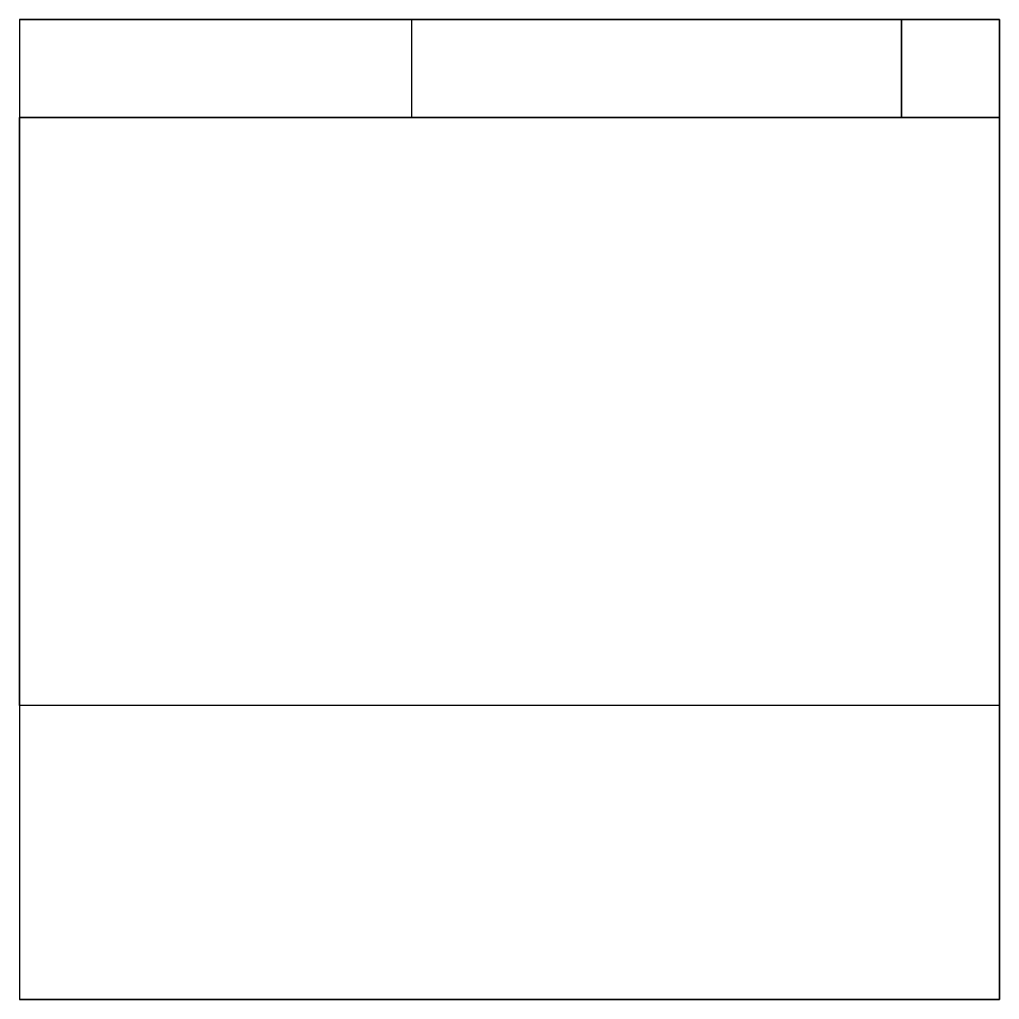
# Model space of a CAD drawing. Extents: x 0 to 10, y 0 to 10.
import ezdxf

# ---------------------------------------------------------------- set-up
doc = ezdxf.new("R2010")
doc.units = 0
doc.layers.get('0').update_dxf_attribs({"linetype": 'CONTINUOUS'})

# ---------------------------------------------------------------- blocks, each defined once
blk = doc.blocks.new('*U7')
at = {"color": 7}
for p, q in [((0, 10, 10), (10, 10, 10)), ((0, 10), (0, 10, 10)), ((0, 10, 10), (0, 9, 10)), ((0, 10), (0, 0)), ((10, 10), (0, 10)), ((4, 10, 9), (9, 10, 9)), ((4, 10, 6), (4, 10, 9)), ((4, 10, 9), (4, 9, 9)), ((4, 10, 6), (4, 9, 6)), ((9, 10, 6), (4, 10, 6)), ((9, 10, 9), (9, 10, 6)), ((9, 10, 9), (9, 9, 9)), ((9, 9, 6), (9, 10, 6)), ((10, 10), (10, 10, 10)), ((10, 10, 10), (10, 9, 10)), ((10, 0), (10, 10)), ((0, 9, 3), (0, 9, 10)), ((0, 9, 10), (10, 9, 10)), ((0, 3, 3), (0, 9, 3)), ((10, 9, 3), (0, 9, 3)), ((9, 9, 9), (4, 9, 9)), ((4, 9, 9), (4, 9, 6)), ((4, 9, 6), (9, 9, 6)), ((9, 9, 6), (9, 9, 9)), ((10, 9, 10), (10, 9, 3)), ((10, 9, 3), (10, 3, 3)), ((0, 3, 10), (0, 0, 10)), ((10, 3, 3), (0, 3, 3)), ((0, 3, 10), (0, 3, 3)), ((10, 3, 10), (0, 3, 10)), ((10, 3, 10), (10, 0, 10)), ((10, 3, 3), (10, 3, 10)), ((10, 0), (0, 0)), ((0, 0), (0, 0, 10)), ((0, 0, 10), (10, 0, 10)), ((10, 0, 10), (10, 0))]:
    blk.add_line(p, q, dxfattribs=at)

msp = doc.modelspace()

# ---------------------------------------------------------------- block references
msp.add_blockref('*U7', (0, 0))

doc.saveas('drawing.dxf')
